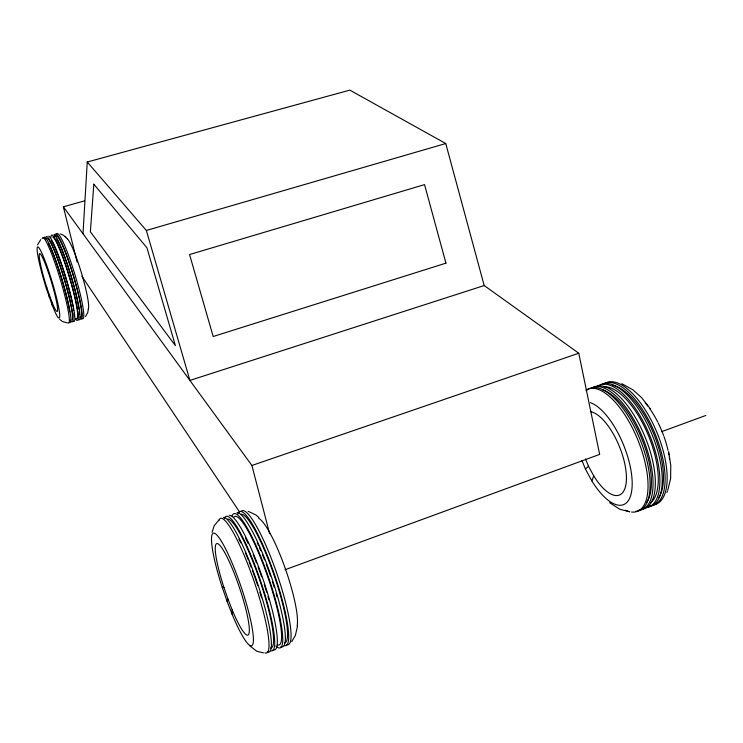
<?xml version="1.0" encoding="UTF-8"?>
<svg xmlns="http://www.w3.org/2000/svg" width="743" height="743" viewBox="0 0 743 743"><rect width="100%" height="100%" fill="white"/><g stroke="black" fill="none" stroke-linecap="round" stroke-linejoin="round"><path stroke-width="1.11" d="M83.002 233.757L87.256 162.011L349.832 90.126L445.763 143.538L484.176 285.544L578.769 353.231L599.647 454.4L284.987 569.76M297.506 626.219L295.352 635.488L291.711 641.673M212.052 532.267L214.188 525.71L218.916 520.063M88.538 308.169L87.711 312.664L85.436 316.537M667.716 490.371L670.623 478.622L670.79 465.555L668.644 451.586M37.521 244.911L40.735 239.617M46.41 288.59L46.772 287.485A30.268 3.037 73.2 0 1 40.456 254.032A30.268 3.037 73.2 0 1 55.558 297.284A30.268 3.037 73.2 0 1 51.453 300.887L52.14 305.011A37.224 3.743 73.2 0 0 57.239 300.701A37.224 3.743 73.2 0 0 38.664 247.465A37.224 3.743 73.2 0 0 46.41 288.59L52.14 305.011M590.295 402.641A55.028 22.29 68 0 1 632.182 482.467A55.028 22.29 68 0 1 591.865 480.925L593.741 475.919L588.484 466.214L585.456 458.858M227.014 601.171L222.148 587.054A59.403 9.027 71.2 0 1 218.981 537.598A59.403 9.027 71.2 0 1 252.183 628.039A59.403 9.027 71.2 0 1 232.253 614.591L227.014 601.171L227.925 598.997L223.931 587.444A48.295 7.337 71.2 0 1 221.321 547.164A48.295 7.337 71.2 0 1 248.32 620.628A48.295 7.337 71.2 0 1 232.206 609.966L227.925 598.997M666.88 492.46L667.353 491.439M591.865 480.925L585.447 469.037L588.484 466.214M661.679 431.655L705.85 415.467M84.563 200.861L63.369 206.814L251.896 465.471L578.769 353.231M484.176 285.544L189.902 380.416L146.362 230.46L87.256 162.011M146.362 230.46L445.763 143.538M263.468 652.874L256.688 651.221L249.462 645.583M66.879 322.787L62.542 321.561L59.7 319.369M222.148 587.054L223.931 587.444M629.776 511.797L619.746 509.243L609.622 502.714M60.387 233.934L63.712 235.42L67.576 239.042M248.181 511.305L255.824 514.936L258.908 517.5M621.761 383.657L632.943 389.834L641.646 397.7L650.552 409.114M65.143 236.553L65.783 237.212M81.851 276.173L239.617 512.066M581.936 460.484L585.447 469.037M46.772 287.485L51.453 300.887M251.896 465.471L269.644 533.715M63.369 206.814L77.114 262.019M49.131 294.581L49.298 297.274M232.206 609.966L232.253 614.591M597.409 386.128A65.765 27.575 67.8 0 1 650.673 437.72A65.765 27.575 67.8 0 1 644.98 507.72M600.511 384.818A65.737 27.658 67.7 0 1 653.431 438.017A65.737 27.658 67.7 0 1 647.209 506.865M603.307 383.834A65.7 27.77 67.7 0 1 656.338 436.94A65.7 27.77 67.7 0 1 650.004 505.797M603.539 384.28A65.672 27.844 67.7 0 1 657.063 432.779A65.672 27.844 67.7 0 1 653.078 504.952M585.939 390.159A65.932 27.129 67.9 0 1 639.482 444.119A65.932 27.129 67.9 0 1 631.55 512.038M629.544 511.695A65.932 27.129 67.9 0 1 625.374 510.237M587.109 390.056A65.904 27.203 67.9 0 1 640.355 440.209A65.904 27.203 67.9 0 1 635.469 511.351M591.632 387.939A65.858 27.315 67.8 0 1 644.172 441.416A65.858 27.315 67.8 0 1 638.293 510.274M592.97 387.688A65.83 27.398 67.8 0 1 646.048 439.419A65.83 27.398 67.8 0 1 640.522 509.419M590.332 411.631A44.738 18.12 68 0 1 626.358 475.223A44.738 18.12 68 0 1 593.741 475.919M612.371 385.245A62.904 26.59 67.7 0 1 653.71 433.791A62.904 26.59 67.7 0 1 658.66 497.643M645.277 402.808A54.601 23.488 67.6 0 1 647.915 406.133M649.856 408.799A54.601 23.488 67.6 0 1 657.694 421.94M658.187 422.934A54.601 23.488 67.6 0 1 663.592 435.444M663.973 436.503A54.601 23.488 67.6 0 1 668.022 450.332M668.496 452.58A54.601 23.488 67.6 0 1 668.923 454.809M669.294 457.019A54.601 23.488 67.6 0 1 669.601 459.202M602.824 389.964A63.062 26.154 67.8 0 1 642.435 440.432A63.062 26.154 67.8 0 1 646.781 502.175M604.078 386.834A62.969 26.404 67.8 0 1 648.964 436.856A62.969 26.404 67.8 0 1 650.599 502.742M233.692 517.388A67.938 11.461 71 0 1 267.898 577.255A67.938 11.461 71 0 1 277.362 644.84M232.085 515.948A70.957 11.972 71 0 1 269.263 579.54A70.957 11.972 71 0 1 275.792 646.048M237.871 513.905A70.873 12.241 71 0 1 273.573 572.026A70.873 12.241 71 0 1 284.16 645.472M241.224 511.305A70.836 12.352 71 0 1 277.501 575.453A70.836 12.352 71 0 1 286.492 644.59M218.823 520.611A71.152 11.349 71.1 0 1 253.428 579.41A71.152 11.349 71.1 0 1 264.88 652.837M224.377 518.66A71.068 11.609 71.1 0 1 259.307 577.255A71.068 11.609 71.1 0 1 270.508 650.692M223.429 517.379A71.114 11.461 71.1 0 1 258.815 587.221A71.114 11.461 71.1 0 1 267.22 651.936M227.627 519.06A68.05 11.117 71.1 0 1 260.7 582.995A68.05 11.117 71.1 0 1 270.666 648.007M229.308 515.317A71.031 11.73 71.1 0 1 264.963 584.955A71.031 11.73 71.1 0 1 273.108 649.698M237.082 512.577A70.919 12.092 71 0 1 273.108 581.955A70.919 12.092 71 0 1 280.891 646.716M241.271 514.249A67.864 11.721 71 0 1 274.947 577.757A67.864 11.721 71 0 1 284.365 642.788M257.208 542.659A67.901 11.572 71 0 1 258.638 545.78M259.586 547.897A67.901 11.572 71 0 1 260.83 550.767M262.502 554.752A67.901 11.572 71 0 1 264.582 559.906M266.208 564.104A67.901 11.572 71 0 1 270.526 576.039M272.365 581.518A67.901 11.572 71 0 1 274.121 586.989M276.09 593.536A67.901 11.572 71 0 1 277 596.74M258.629 518.28A58.883 10.69 70.9 0 1 284.764 567.067A58.883 10.69 70.9 0 1 297.116 625.866M238.921 539.158A68.096 10.969 71.1 0 1 240.732 542.799M245.413 553.015A68.096 10.969 71.1 0 1 248.301 559.897M249.128 561.949A68.096 10.969 71.1 0 1 251.171 567.169M252.369 570.345A68.096 10.969 71.1 0 1 257.747 585.679M259.855 592.255A68.096 10.969 71.1 0 1 261.517 597.734M245.431 537.876A68.012 11.229 71.1 0 1 248.208 543.532M253.168 554.668A68.012 11.229 71.1 0 1 256.484 562.85M258.1 567.058A68.012 11.229 71.1 0 1 261.647 576.819M264.248 584.509A68.012 11.229 71.1 0 1 266.672 592.19M267.972 596.545A68.012 11.229 71.1 0 1 268.892 599.75M50.877 237.472A44.543 4.969 73.2 0 1 69.461 276.712A44.543 4.969 73.2 0 1 75.303 318.654M54.75 236.367A44.506 5.09 73.2 0 1 72.34 271.845A44.506 5.09 73.2 0 1 80.485 318.961M45.722 238.949A44.589 4.82 73.2 0 1 64.139 278.281A44.589 4.82 73.2 0 1 70.195 320.205M42.184 238.531A44.617 4.699 73.2 0 1 60.025 278.486A44.617 4.699 73.2 0 1 67.789 322.815M43.744 238.085A44.608 4.755 73.2 0 1 61.623 278.021A44.608 4.755 73.2 0 1 69.331 322.351M48.713 236.144A44.571 4.867 73.2 0 1 67.288 282.424A44.571 4.867 73.2 0 1 73.204 321.171M52.707 236.971A42.648 4.755 73.2 0 1 70.557 281.226A42.648 4.755 73.2 0 1 76.111 318.348M53.914 234.658A44.524 5.025 73.2 0 1 72.61 280.845A44.524 5.025 73.2 0 1 78.331 319.611M55.53 236.645A42.62 4.867 73.2 0 1 72.981 274.706A42.62 4.867 73.2 0 1 79.975 317.177M56.514 234.435A44.496 5.136 73.2 0 1 74.783 274.139A44.496 5.136 73.2 0 1 82.018 318.496M47.506 238.457A42.695 4.616 73.2 0 1 63.666 277.455A42.695 4.616 73.2 0 1 72.173 319.731M56.802 239.218A42.639 4.811 73.2 0 1 65.542 259.521M65.895 260.505A42.639 4.811 73.2 0 1 75.266 291.572M75.545 292.696A42.639 4.811 73.2 0 1 77.495 301.194M77.746 302.429A42.639 4.811 73.2 0 1 78.925 309.069M79.241 311.605A42.639 4.811 73.2 0 1 79.455 314.67M67.381 238.977A37.02 4.458 73.2 0 1 81.73 273.907A37.02 4.458 73.2 0 1 88.25 309.116M48.601 243.667A42.713 4.551 73.2 0 1 49.697 245.887M50.106 246.769A42.713 4.551 73.2 0 1 69.721 311.846M51.564 240.723A42.676 4.662 73.2 0 1 67.074 282.461M67.381 283.547A42.676 4.662 73.2 0 1 72.229 302.772M72.48 304.008A42.676 4.662 73.2 0 1 72.953 306.395M73.353 308.624A42.676 4.662 73.2 0 1 73.678 310.648M74.012 313.184A42.676 4.662 73.2 0 1 74.244 316.239M93.813 184.171L90.377 231.797L175.376 345.606L146.956 247.809L93.813 184.171M445.939 263.152L213.185 336.505L189.567 254.533L424.541 184.617L445.939 263.152"/></g></svg>
